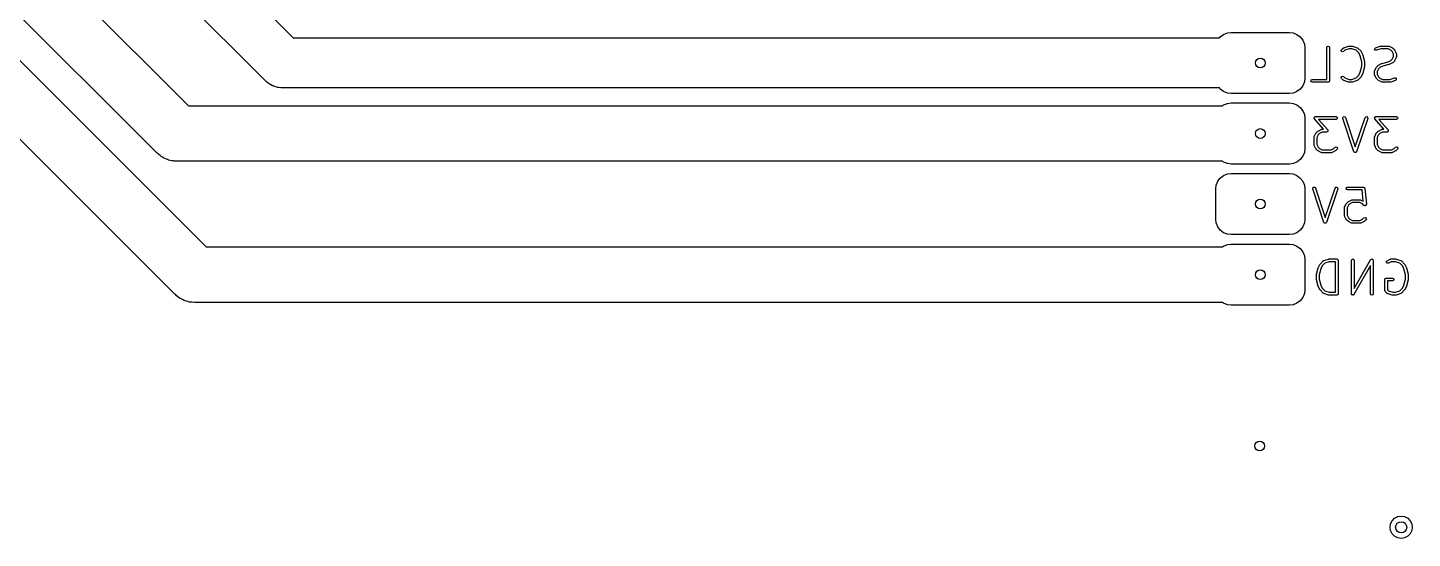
# Model space of a CAD drawing. Extents: x 3.77 to 7.14, y -5.39 to -1.99.
# Drawn here: x 5.181 to 7.141, y -5.391 to -4.667 of the extents above; entities that cross this region are included whole.
import ezdxf

# ---------------------------------------------------------------- set-up
doc = ezdxf.new("R2010")
doc.units = 0
doc.header["$MEASUREMENT"] = 0
doc.layers.add('BLACK', color=7, linetype='CONTINUOUS')

msp = doc.modelspace()

# ---------------------------------------------------------------- linework, layer by layer
at = {"layer": 'BLACK', "linetype": 'CONTINUOUS'}
for p, q in [((4.31437, -3.68369), (5.40843, -4.77776)), ((5.36429, -4.84496), (4.24716, -3.72784)), ((4.21437, -3.75869), (5.43343, -4.97776)), ((5.38929, -5.04496), (4.14716, -3.80284)), ((5.38543, -4.51032), (5.5568, -4.68169)), ((5.51707, -4.74218), (5.32495, -4.55005)), ((5.5568, -4.68169), (6.86778, -4.68169)), ((6.86778, -4.68169), (6.86894, -4.68016)), ((6.86894, -4.68016), (6.87364, -4.6766)), ((6.87364, -4.6766), (6.87913, -4.67443)), ((6.87913, -4.67443), (6.88425, -4.67382)), ((6.88425, -4.67382), (6.96693, -4.67382)), ((6.96693, -4.67382), (6.97206, -4.67443)), ((6.97206, -4.67443), (6.97754, -4.6766)), ((6.97754, -4.6766), (6.98224, -4.68016)), ((6.98224, -4.68016), (6.9858, -4.68486)), ((6.9858, -4.68486), (6.98797, -4.69035)), ((6.98797, -4.69035), (6.98858, -4.69547)), ((6.98858, -4.69547), (6.98858, -4.73878)), ((7.01979, -4.69511), (7.02036, -4.69372)), ((7.01979, -4.74039), (7.01979, -4.69511)), ((7.02036, -4.69372), (7.02175, -4.69314)), ((7.02175, -4.69314), (7.02315, -4.69372)), ((7.02315, -4.69372), (7.02372, -4.69511)), ((7.02372, -4.69511), (7.02372, -4.74236)), ((7.04003, -4.69961), (7.04061, -4.69822)), ((7.04061, -4.701), (7.04003, -4.69961)), ((7.04061, -4.69822), (7.04286, -4.69597)), ((7.042, -4.70158), (7.04061, -4.701)), ((7.04339, -4.701), (7.042, -4.70158)), ((7.04286, -4.69597), (7.04328, -4.69579)), ((7.04328, -4.69579), (7.04363, -4.69549)), ((7.04532, -4.69908), (7.04339, -4.701)), ((7.04363, -4.69549), (7.05038, -4.69325)), ((7.05132, -4.69708), (7.04532, -4.69908)), ((7.05038, -4.69325), (7.0507, -4.69327)), ((7.0507, -4.69327), (7.051, -4.69314)), ((7.051, -4.69314), (7.0555, -4.69314)), ((7.05518, -4.69708), (7.05132, -4.69708)), ((7.06119, -4.69908), (7.05518, -4.69708)), ((7.0555, -4.69314), (7.0558, -4.69327)), ((7.0558, -4.69327), (7.05612, -4.69325)), ((7.05612, -4.69325), (7.06287, -4.69549)), ((7.06513, -4.70303), (7.06119, -4.69908)), ((7.06287, -4.69549), (7.06322, -4.69579)), ((7.06322, -4.69579), (7.06364, -4.69597)), ((7.06364, -4.69597), (7.06814, -4.70047)), ((7.06714, -4.70705), (7.06513, -4.70303)), ((7.06814, -4.70047), (7.06827, -4.70077)), ((7.06827, -4.70077), (7.06851, -4.70098)), ((7.06851, -4.70098), (7.07076, -4.70548)), ((7.08738, -4.69798), (7.08749, -4.69648)), ((7.08837, -4.69912), (7.08738, -4.69798)), ((7.08749, -4.69648), (7.08862, -4.69549)), ((7.08987, -4.69923), (7.08837, -4.69912)), ((7.08862, -4.69549), (7.09537, -4.69325)), ((7.09631, -4.69708), (7.08987, -4.69923)), ((7.09537, -4.69325), (7.0957, -4.69327)), ((7.0957, -4.69327), (7.096, -4.69314)), ((7.096, -4.69314), (7.10724, -4.69314)), ((7.10678, -4.69708), (7.09631, -4.69708)), ((7.11058, -4.69898), (7.10678, -4.69708)), ((7.10724, -4.69314), (7.10767, -4.69332)), ((7.10767, -4.69332), (7.10812, -4.69335)), ((7.10812, -4.69335), (7.11262, -4.6956)), ((7.11238, -4.70078), (7.11058, -4.69898)), ((7.11427, -4.70458), (7.11238, -4.70078)), ((7.11262, -4.6956), (7.11284, -4.69585)), ((7.11284, -4.69585), (7.11314, -4.69597)), ((7.11314, -4.69597), (7.11539, -4.69822)), ((7.11539, -4.69822), (7.11551, -4.69852)), ((7.11551, -4.69852), (7.11575, -4.69873)), ((7.11575, -4.69873), (7.118, -4.70323)), ((7.118, -4.70323), (7.11804, -4.70369)), ((7.06928, -4.7156), (7.06714, -4.70705)), ((7.06714, -4.73042), (7.06928, -4.72187)), ((7.06928, -4.72187), (7.06928, -4.7156)), ((7.07076, -4.70548), (7.07078, -4.7057)), ((7.07078, -4.7057), (7.07091, -4.70588)), ((7.07091, -4.70588), (7.07316, -4.71488)), ((7.07316, -4.72259), (7.07091, -4.73159)), ((7.07316, -4.71488), (7.07312, -4.71513)), ((7.07312, -4.71513), (7.07322, -4.71536)), ((7.07322, -4.72211), (7.07312, -4.72234)), ((7.07312, -4.72234), (7.07316, -4.72259)), ((7.07322, -4.71536), (7.07322, -4.72211)), ((7.08998, -4.72327), (7.0901, -4.72297)), ((7.0901, -4.72297), (7.09235, -4.72072)), ((7.09235, -4.72072), (7.09265, -4.72059)), ((7.09265, -4.72059), (7.09287, -4.72035)), ((7.09287, -4.72035), (7.09736, -4.7181)), ((7.09893, -4.72172), (7.09491, -4.72373)), ((7.09736, -4.7181), (7.09759, -4.71808)), ((7.09759, -4.71808), (7.09777, -4.71795)), ((7.09777, -4.71795), (7.10656, -4.71575)), ((7.10772, -4.71952), (7.09893, -4.72172)), ((7.10656, -4.71575), (7.11058, -4.71374)), ((7.1079, -4.71939), (7.10772, -4.71952)), ((7.10812, -4.71937), (7.1079, -4.71939)), ((7.11262, -4.71712), (7.10812, -4.71937)), ((7.11058, -4.71374), (7.11238, -4.71194)), ((7.11238, -4.71194), (7.11427, -4.70815)), ((7.11284, -4.71688), (7.11262, -4.71712)), ((7.11314, -4.71675), (7.11284, -4.71688)), ((7.11539, -4.7145), (7.11314, -4.71675)), ((7.11427, -4.70815), (7.11427, -4.70458)), ((7.11551, -4.7142), (7.11539, -4.7145)), ((7.11575, -4.71399), (7.11551, -4.7142)), ((7.118, -4.70949), (7.11575, -4.71399)), ((7.11804, -4.70903), (7.118, -4.70949)), ((7.11804, -4.70369), (7.11821, -4.70411)), ((7.11821, -4.70861), (7.11804, -4.70903)), ((7.11821, -4.70411), (7.11821, -4.70861)), ((5.51923, -4.74393), (5.51707, -4.74218)), ((6.98858, -4.73878), (6.98797, -4.74391)), ((6.99729, -4.74236), (6.99787, -4.74096)), ((6.99787, -4.74375), (6.99729, -4.74236)), ((6.99787, -4.74096), (6.99926, -4.74039)), ((6.99926, -4.74039), (7.01979, -4.74039)), ((7.02372, -4.74236), (7.02315, -4.74375)), ((7.04003, -4.73786), (7.04061, -4.73647)), ((7.04061, -4.73925), (7.04003, -4.73786)), ((7.04061, -4.73647), (7.042, -4.73589)), ((7.04286, -4.7415), (7.04061, -4.73925)), ((7.042, -4.73589), (7.04339, -4.73647)), ((7.04328, -4.74167), (7.04286, -4.7415)), ((7.04363, -4.74197), (7.04328, -4.74167)), ((7.04339, -4.73647), (7.04532, -4.73839)), ((7.05038, -4.74422), (7.04363, -4.74197)), ((7.04532, -4.73839), (7.05132, -4.74039)), ((7.05132, -4.74039), (7.05518, -4.74039)), ((7.05518, -4.74039), (7.06119, -4.73839)), ((7.06287, -4.74197), (7.05612, -4.74422)), ((7.06119, -4.73839), (7.06513, -4.73444)), ((7.06322, -4.74167), (7.06287, -4.74197)), ((7.06364, -4.7415), (7.06322, -4.74167)), ((7.06814, -4.737), (7.06364, -4.7415)), ((7.06513, -4.73444), (7.06714, -4.73042)), ((7.06827, -4.7367), (7.06814, -4.737)), ((7.06851, -4.73649), (7.06827, -4.7367)), ((7.07076, -4.73199), (7.06851, -4.73649)), ((7.07078, -4.73177), (7.07076, -4.73199)), ((7.07091, -4.73159), (7.07078, -4.73177)), ((7.08728, -4.72886), (7.08745, -4.72843)), ((7.08728, -4.73336), (7.08728, -4.72886)), ((7.08745, -4.73378), (7.08728, -4.73336)), ((7.08745, -4.72843), (7.08749, -4.72798)), ((7.08749, -4.73424), (7.08745, -4.73378)), ((7.08749, -4.72798), (7.08974, -4.72348)), ((7.08974, -4.73874), (7.08749, -4.73424)), ((7.08974, -4.72348), (7.08998, -4.72327)), ((7.08998, -4.73895), (7.08974, -4.73874)), ((7.0901, -4.73925), (7.08998, -4.73895)), ((7.09235, -4.7415), (7.0901, -4.73925)), ((7.09311, -4.72552), (7.09121, -4.72932)), ((7.09121, -4.72932), (7.09121, -4.73289)), ((7.09121, -4.73289), (7.09311, -4.73669)), ((7.09265, -4.74162), (7.09235, -4.7415)), ((7.09287, -4.74187), (7.09265, -4.74162)), ((7.09736, -4.74412), (7.09287, -4.74187)), ((7.09491, -4.72373), (7.09311, -4.72552)), ((7.09311, -4.73669), (7.09491, -4.73849)), ((7.09491, -4.73849), (7.09871, -4.74039)), ((7.09871, -4.74039), (7.10917, -4.74039)), ((7.10917, -4.74039), (7.11562, -4.73824)), ((7.11687, -4.74197), (7.11012, -4.74422)), ((7.11562, -4.73824), (7.11712, -4.73835)), ((7.118, -4.74099), (7.11687, -4.74197)), ((7.11712, -4.73835), (7.11811, -4.73948)), ((7.11811, -4.73948), (7.118, -4.74099)), ((5.5213, -4.74579), (5.51923, -4.74393)), ((5.5221, -4.74626), (5.5213, -4.74579)), ((5.52283, -4.74684), (5.5221, -4.74626)), ((5.52531, -4.74811), (5.52283, -4.74684)), ((5.52771, -4.7495), (5.52531, -4.74811)), ((5.5286, -4.74978), (5.52771, -4.7495)), ((5.52943, -4.75021), (5.5286, -4.74978)), ((5.53211, -4.75093), (5.52943, -4.75021)), ((5.53476, -4.75178), (5.53211, -4.75093)), ((5.53568, -4.75188), (5.53476, -4.75178)), ((5.53658, -4.75212), (5.53568, -4.75188)), ((5.53936, -4.75227), (5.53658, -4.75212)), ((5.54213, -4.75256), (5.53936, -4.75227)), ((6.86778, -4.75256), (5.54213, -4.75256)), ((6.86894, -4.75409), (6.86778, -4.75256)), ((6.87364, -4.75765), (6.86894, -4.75409)), ((6.87913, -4.75982), (6.87364, -4.75765)), ((6.88425, -4.76043), (6.87913, -4.75982)), ((6.96693, -4.76043), (6.88425, -4.76043)), ((6.97206, -4.75982), (6.96693, -4.76043)), ((6.97754, -4.75765), (6.97206, -4.75982)), ((6.98224, -4.75409), (6.97754, -4.75765)), ((6.9858, -4.74939), (6.98224, -4.75409)), ((6.98797, -4.74391), (6.9858, -4.74939)), ((6.99926, -4.74433), (6.99787, -4.74375)), ((7.02175, -4.74433), (6.99926, -4.74433)), ((7.02315, -4.74375), (7.02175, -4.74433)), ((7.0507, -4.7442), (7.05038, -4.74422)), ((7.051, -4.74433), (7.0507, -4.7442)), ((7.0555, -4.74433), (7.051, -4.74433)), ((7.0558, -4.7442), (7.0555, -4.74433)), ((7.05612, -4.74422), (7.0558, -4.7442)), ((7.09782, -4.74415), (7.09736, -4.74412)), ((7.09825, -4.74433), (7.09782, -4.74415)), ((7.10949, -4.74433), (7.09825, -4.74433)), ((7.10979, -4.7442), (7.10949, -4.74433)), ((7.11012, -4.74422), (7.10979, -4.7442)), ((5.40843, -4.77776), (6.87211, -4.77776)), ((6.87211, -4.77776), (6.87364, -4.7766)), ((6.87364, -4.7766), (6.87913, -4.77443)), ((6.87913, -4.77443), (6.88425, -4.77382)), ((6.88425, -4.77382), (6.96693, -4.77382)), ((6.96693, -4.77382), (6.97206, -4.77443)), ((6.97206, -4.77443), (6.97754, -4.7766)), ((6.97754, -4.7766), (6.98224, -4.78016)), ((6.98224, -4.78016), (6.9858, -4.78486)), ((6.9858, -4.78486), (6.98797, -4.79035)), ((6.98797, -4.79035), (6.98858, -4.79547)), ((6.98858, -4.79547), (6.98858, -4.83878)), ((7.00179, -4.79498), (7.0021, -4.79436)), ((7.00182, -4.79505), (7.00179, -4.79498)), ((7.00179, -4.79511), (7.00182, -4.79505)), ((7.00205, -4.79575), (7.00179, -4.79511)), ((7.00228, -4.79641), (7.00205, -4.79575)), ((7.0021, -4.79436), (7.00237, -4.79372)), ((7.01517, -4.81114), (7.00228, -4.79641)), ((7.00237, -4.79372), (7.00243, -4.79369)), ((7.00243, -4.79369), (7.00246, -4.79363)), ((7.00246, -4.79363), (7.00312, -4.79341)), ((7.00312, -4.79341), (7.00376, -4.79314)), ((7.00376, -4.79314), (7.033, -4.79314)), ((7.033, -4.79708), (7.0081, -4.79708)), ((7.0081, -4.79708), (7.02099, -4.81181)), ((7.033, -4.79314), (7.0344, -4.79372)), ((7.0344, -4.7965), (7.033, -4.79708)), ((7.0344, -4.79372), (7.03497, -4.79511)), ((7.03497, -4.79511), (7.0344, -4.7965)), ((7.04238, -4.79573), (7.04249, -4.79423)), ((7.05813, -4.84298), (7.04238, -4.79573)), ((7.04249, -4.79423), (7.04363, -4.79324)), ((7.04363, -4.79324), (7.04513, -4.79335)), ((7.04513, -4.79335), (7.04612, -4.79449)), ((7.04612, -4.79449), (7.06, -4.83613)), ((7.06, -4.83613), (7.07388, -4.79449)), ((7.07762, -4.79573), (7.06187, -4.84298)), ((7.07388, -4.79449), (7.07487, -4.79335)), ((7.07487, -4.79335), (7.07637, -4.79324)), ((7.07637, -4.79324), (7.07751, -4.79423)), ((7.07751, -4.79423), (7.07762, -4.79573)), ((7.08728, -4.79498), (7.08759, -4.79436)), ((7.0873, -4.79505), (7.08728, -4.79498)), ((7.08728, -4.79511), (7.0873, -4.79505)), ((7.08754, -4.79575), (7.08728, -4.79511)), ((7.08776, -4.79641), (7.08754, -4.79575)), ((7.08759, -4.79436), (7.08785, -4.79372)), ((7.10066, -4.81114), (7.08776, -4.79641)), ((7.08785, -4.79372), (7.08792, -4.79369)), ((7.08792, -4.79369), (7.08795, -4.79363)), ((7.08795, -4.79363), (7.08861, -4.79341)), ((7.08861, -4.79341), (7.08925, -4.79314)), ((7.08925, -4.79314), (7.11849, -4.79314)), ((7.11849, -4.79708), (7.09358, -4.79708)), ((7.09358, -4.79708), (7.10648, -4.81181)), ((7.11849, -4.79314), (7.11988, -4.79372)), ((7.11988, -4.7965), (7.11849, -4.79708)), ((7.11988, -4.79372), (7.12046, -4.79511)), ((7.12046, -4.79511), (7.11988, -4.7965)), ((7.002, -4.82123), (7.00425, -4.81673)), ((7.00425, -4.81673), (7.00449, -4.81652)), ((7.00449, -4.81652), (7.00461, -4.81622)), ((7.00461, -4.81622), (7.00686, -4.81397)), ((7.00762, -4.81878), (7.00573, -4.82257)), ((7.00686, -4.81397), (7.00716, -4.81384)), ((7.00716, -4.81384), (7.00738, -4.8136)), ((7.00738, -4.8136), (7.01188, -4.81135)), ((7.00942, -4.81698), (7.00762, -4.81878)), ((7.01322, -4.81508), (7.00942, -4.81698)), ((7.01188, -4.81135), (7.01233, -4.81132)), ((7.01233, -4.81132), (7.01276, -4.81114)), ((7.01276, -4.81114), (7.01517, -4.81114)), ((7.01951, -4.81508), (7.01322, -4.81508)), ((7.02014, -4.81481), (7.01951, -4.81508)), ((7.0208, -4.81459), (7.02014, -4.81481)), ((7.02083, -4.81453), (7.0208, -4.81459)), ((7.0209, -4.8145), (7.02083, -4.81453)), ((7.02116, -4.81386), (7.0209, -4.8145)), ((7.02099, -4.81181), (7.02121, -4.81247)), ((7.02147, -4.81324), (7.02116, -4.81386)), ((7.02121, -4.81247), (7.02147, -4.81311)), ((7.02147, -4.81311), (7.02145, -4.81317)), ((7.02145, -4.81317), (7.02147, -4.81324)), ((7.08749, -4.82123), (7.08974, -4.81673)), ((7.08974, -4.81673), (7.08998, -4.81652)), ((7.08998, -4.81652), (7.0901, -4.81622)), ((7.0901, -4.81622), (7.09235, -4.81397)), ((7.09311, -4.81878), (7.09121, -4.82257)), ((7.09235, -4.81397), (7.09265, -4.81384)), ((7.09265, -4.81384), (7.09287, -4.8136)), ((7.09287, -4.8136), (7.09736, -4.81135)), ((7.09491, -4.81698), (7.09311, -4.81878)), ((7.09871, -4.81508), (7.09491, -4.81698)), ((7.09736, -4.81135), (7.09782, -4.81132)), ((7.09782, -4.81132), (7.09825, -4.81114)), ((7.09825, -4.81114), (7.10066, -4.81114)), ((7.10499, -4.81508), (7.09871, -4.81508)), ((7.10563, -4.81481), (7.10499, -4.81508)), ((7.10629, -4.81459), (7.10563, -4.81481)), ((7.10632, -4.81453), (7.10629, -4.81459)), ((7.10639, -4.8145), (7.10632, -4.81453)), ((7.10665, -4.81386), (7.10639, -4.8145)), ((7.10648, -4.81181), (7.1067, -4.81247)), ((7.10696, -4.81324), (7.10665, -4.81386)), ((7.1067, -4.81247), (7.10696, -4.81311)), ((7.10696, -4.81311), (7.10694, -4.81317)), ((7.10694, -4.81317), (7.10696, -4.81324)), ((6.98858, -4.83878), (6.98797, -4.84391)), ((7.00179, -4.82211), (7.00196, -4.82169)), ((7.00179, -4.83336), (7.00179, -4.82211)), ((7.00196, -4.83378), (7.00179, -4.83336)), ((7.00196, -4.82169), (7.002, -4.82123)), ((7.002, -4.83424), (7.00196, -4.83378)), ((7.00425, -4.83874), (7.002, -4.83424)), ((7.00449, -4.83895), (7.00425, -4.83874)), ((7.00461, -4.83925), (7.00449, -4.83895)), ((7.00686, -4.8415), (7.00461, -4.83925)), ((7.00573, -4.82257), (7.00573, -4.83289)), ((7.00573, -4.83289), (7.00762, -4.83669)), ((7.00762, -4.83669), (7.00942, -4.83849)), ((7.00942, -4.83849), (7.01322, -4.84039)), ((7.01322, -4.84039), (7.02579, -4.84039)), ((7.02579, -4.84039), (7.02959, -4.83849)), ((7.02959, -4.83849), (7.03161, -4.83647)), ((7.03161, -4.83647), (7.033, -4.83589)), ((7.0344, -4.83925), (7.03215, -4.8415)), ((7.033, -4.83589), (7.0344, -4.83647)), ((7.0344, -4.83647), (7.03497, -4.83786)), ((7.03497, -4.83786), (7.0344, -4.83925)), ((7.08728, -4.82211), (7.08745, -4.82169)), ((7.08728, -4.83336), (7.08728, -4.82211)), ((7.08745, -4.83378), (7.08728, -4.83336)), ((7.08745, -4.82169), (7.08749, -4.82123)), ((7.08749, -4.83424), (7.08745, -4.83378)), ((7.08974, -4.83874), (7.08749, -4.83424)), ((7.08998, -4.83895), (7.08974, -4.83874)), ((7.0901, -4.83925), (7.08998, -4.83895)), ((7.09235, -4.8415), (7.0901, -4.83925)), ((7.09121, -4.82257), (7.09121, -4.83289)), ((7.09121, -4.83289), (7.09311, -4.83669)), ((7.09311, -4.83669), (7.09491, -4.83849)), ((7.09491, -4.83849), (7.09871, -4.84039)), ((7.09871, -4.84039), (7.11128, -4.84039)), ((7.11128, -4.84039), (7.11508, -4.83849)), ((7.11508, -4.83849), (7.1171, -4.83647)), ((7.1171, -4.83647), (7.11849, -4.83589)), ((7.11988, -4.83925), (7.11763, -4.8415)), ((7.11849, -4.83589), (7.11988, -4.83647)), ((7.11988, -4.83647), (7.12046, -4.83786)), ((7.12046, -4.83786), (7.11988, -4.83925)), ((5.36545, -4.84591), (5.36429, -4.84496)), ((5.36648, -4.847), (5.36545, -4.84591)), ((5.36853, -4.84842), (5.36648, -4.847)), ((5.37046, -4.85), (5.36853, -4.84842)), ((5.37179, -4.85069), (5.37046, -4.85)), ((5.37302, -4.85155), (5.37179, -4.85069)), ((5.37531, -4.85253), (5.37302, -4.85155)), ((5.37752, -4.85369), (5.37531, -4.85253)), ((5.37896, -4.8541), (5.37752, -4.85369)), ((5.38034, -4.85469), (5.37896, -4.8541)), ((5.38278, -4.85519), (5.38034, -4.85469)), ((5.38518, -4.85588), (5.38278, -4.85519)), ((5.38667, -4.85599), (5.38518, -4.85588)), ((5.38814, -4.85629), (5.38667, -4.85599)), ((5.39213, -4.8565), (5.38814, -4.85629)), ((6.87211, -4.8565), (5.39213, -4.8565)), ((6.87364, -4.85765), (6.87211, -4.8565)), ((6.87913, -4.85982), (6.87364, -4.85765)), ((6.88425, -4.86043), (6.87913, -4.85982)), ((6.97206, -4.85982), (6.96693, -4.86043)), ((6.97754, -4.85765), (6.97206, -4.85982)), ((6.98224, -4.85409), (6.97754, -4.85765)), ((6.9858, -4.84939), (6.98224, -4.85409)), ((6.98797, -4.84391), (6.9858, -4.84939)), ((7.00716, -4.84162), (7.00686, -4.8415)), ((7.00738, -4.84187), (7.00716, -4.84162)), ((7.01188, -4.84412), (7.00738, -4.84187)), ((7.01233, -4.84415), (7.01188, -4.84412)), ((7.01276, -4.84433), (7.01233, -4.84415)), ((7.02625, -4.84433), (7.01276, -4.84433)), ((7.02668, -4.84415), (7.02625, -4.84433)), ((7.02713, -4.84412), (7.02668, -4.84415)), ((7.03163, -4.84187), (7.02713, -4.84412)), ((7.03185, -4.84162), (7.03163, -4.84187)), ((7.03215, -4.8415), (7.03185, -4.84162)), ((7.05823, -4.84309), (7.05813, -4.84298)), ((7.05824, -4.84324), (7.05823, -4.84309)), ((7.05871, -4.84365), (7.05824, -4.84324)), ((7.05912, -4.84412), (7.05871, -4.84365)), ((7.05927, -4.84413), (7.05912, -4.84412)), ((7.05938, -4.84422), (7.05927, -4.84413)), ((7.06, -4.84418), (7.05938, -4.84422)), ((7.06062, -4.84422), (7.06, -4.84418)), ((7.06073, -4.84413), (7.06062, -4.84422)), ((7.06088, -4.84412), (7.06073, -4.84413)), ((7.06129, -4.84365), (7.06088, -4.84412)), ((7.06176, -4.84324), (7.06129, -4.84365)), ((7.06177, -4.84309), (7.06176, -4.84324)), ((7.06187, -4.84298), (7.06177, -4.84309)), ((7.09265, -4.84162), (7.09235, -4.8415)), ((7.09287, -4.84187), (7.09265, -4.84162)), ((7.09736, -4.84412), (7.09287, -4.84187)), ((7.09782, -4.84415), (7.09736, -4.84412)), ((7.09825, -4.84433), (7.09782, -4.84415)), ((7.11174, -4.84433), (7.09825, -4.84433)), ((7.11217, -4.84415), (7.11174, -4.84433)), ((7.11262, -4.84412), (7.11217, -4.84415)), ((7.11712, -4.84187), (7.11262, -4.84412)), ((7.11734, -4.84162), (7.11712, -4.84187)), ((7.11763, -4.8415), (7.11734, -4.84162)), ((6.86894, -4.88016), (6.87364, -4.8766)), ((6.87364, -4.8766), (6.87913, -4.87443)), ((6.87913, -4.87443), (6.88425, -4.87382)), ((6.96693, -4.86043), (6.88425, -4.86043)), ((6.88425, -4.87382), (6.96693, -4.87382)), ((6.96693, -4.87382), (6.97206, -4.87443)), ((6.97206, -4.87443), (6.97754, -4.8766)), ((6.97754, -4.8766), (6.98224, -4.88016)), ((6.8626, -4.89547), (6.86321, -4.89035)), ((6.8626, -4.93878), (6.8626, -4.89547)), ((6.86321, -4.89035), (6.86538, -4.88486)), ((6.86538, -4.88486), (6.86894, -4.88016)), ((6.98224, -4.88016), (6.9858, -4.88486)), ((6.9858, -4.88486), (6.98797, -4.89035)), ((6.98797, -4.89035), (6.98858, -4.89547)), ((6.98858, -4.89547), (6.98858, -4.93878)), ((6.99989, -4.89573), (6.99999, -4.89423)), ((7.01564, -4.94298), (6.99989, -4.89573)), ((6.99999, -4.89423), (7.00113, -4.89325)), ((7.00113, -4.89325), (7.00264, -4.89335)), ((7.00264, -4.89335), (7.00362, -4.89449)), ((7.00362, -4.89449), (7.0175, -4.93613)), ((7.0175, -4.93613), (7.03138, -4.89449)), ((7.03512, -4.89573), (7.01937, -4.94298)), ((7.03138, -4.89449), (7.03237, -4.89335)), ((7.03237, -4.89335), (7.03387, -4.89325)), ((7.03387, -4.89325), (7.03501, -4.89423)), ((7.03501, -4.89423), (7.03512, -4.89573)), ((7.04703, -4.89511), (7.04761, -4.89372)), ((7.04761, -4.8965), (7.04703, -4.89511)), ((7.04761, -4.89372), (7.049, -4.89314)), ((7.049, -4.89708), (7.04761, -4.8965)), ((7.049, -4.89314), (7.0715, -4.89314)), ((7.06971, -4.89708), (7.049, -4.89708)), ((7.07131, -4.91307), (7.06971, -4.89708)), ((7.0715, -4.89314), (7.07211, -4.8934)), ((7.07211, -4.8934), (7.07274, -4.89359)), ((7.07274, -4.89359), (7.07279, -4.89368)), ((7.07279, -4.89368), (7.07289, -4.89372)), ((7.07289, -4.89372), (7.07314, -4.89433)), ((7.07314, -4.89433), (7.07345, -4.89492)), ((7.07345, -4.89492), (7.0757, -4.91741)), ((7.04499, -4.92123), (7.04724, -4.91673)), ((7.04724, -4.91673), (7.04748, -4.91652)), ((7.04748, -4.91652), (7.04761, -4.91622)), ((7.04761, -4.91622), (7.04986, -4.91397)), ((7.05062, -4.91878), (7.04872, -4.92257)), ((7.04986, -4.91397), (7.05016, -4.91384)), ((7.05016, -4.91384), (7.05037, -4.9136)), ((7.05037, -4.9136), (7.05487, -4.91135)), ((7.05241, -4.91698), (7.05062, -4.91878)), ((7.05621, -4.91508), (7.05241, -4.91698)), ((7.05487, -4.91135), (7.05532, -4.91132)), ((7.05532, -4.91132), (7.05575, -4.91114)), ((7.05575, -4.91114), (7.067, -4.91114)), ((7.06653, -4.91508), (7.05621, -4.91508)), ((7.07033, -4.91698), (7.06653, -4.91508)), ((7.067, -4.91114), (7.06742, -4.91132)), ((7.06742, -4.91132), (7.06788, -4.91135)), ((7.06788, -4.91135), (7.07131, -4.91307)), ((7.07235, -4.919), (7.07033, -4.91698)), ((7.07518, -4.91891), (7.07514, -4.919)), ((7.07527, -4.91886), (7.07518, -4.91891)), ((7.07546, -4.91822), (7.07527, -4.91886)), ((7.07571, -4.91761), (7.07546, -4.91822)), ((7.0757, -4.91741), (7.07567, -4.91751)), ((7.07567, -4.91751), (7.07571, -4.91761)), ((7.04478, -4.92211), (7.04496, -4.92169)), ((7.04478, -4.93336), (7.04478, -4.92211)), ((7.04496, -4.93378), (7.04478, -4.93336)), ((7.04496, -4.92169), (7.04499, -4.92123)), ((7.04499, -4.93424), (7.04496, -4.93378)), ((7.04724, -4.93874), (7.04499, -4.93424)), ((7.04872, -4.92257), (7.04872, -4.93289)), ((7.04872, -4.93289), (7.05062, -4.93669)), ((7.05062, -4.93669), (7.05241, -4.93849)), ((7.05241, -4.93849), (7.05621, -4.94039)), ((7.06653, -4.94039), (7.07033, -4.93849)), ((7.07033, -4.93849), (7.07235, -4.93647)), ((7.07245, -4.91904), (7.07235, -4.919)), ((7.07235, -4.93647), (7.07375, -4.93589)), ((7.0725, -4.91913), (7.07245, -4.91904)), ((7.07313, -4.91932), (7.0725, -4.91913)), ((7.07375, -4.91958), (7.07313, -4.91932)), ((7.07384, -4.91954), (7.07375, -4.91958)), ((7.07375, -4.93589), (7.07514, -4.93647)), ((7.07394, -4.91957), (7.07384, -4.91954)), ((7.07453, -4.91926), (7.07394, -4.91957)), ((7.07514, -4.919), (7.07453, -4.91926)), ((7.07514, -4.93647), (7.07571, -4.93786)), ((7.07571, -4.93786), (7.07514, -4.93925)), ((6.86321, -4.94391), (6.8626, -4.93878)), ((6.86538, -4.94939), (6.86321, -4.94391)), ((6.86894, -4.95409), (6.86538, -4.94939)), ((6.87364, -4.95765), (6.86894, -4.95409)), ((6.87913, -4.95982), (6.87364, -4.95765)), ((6.97754, -4.95765), (6.97206, -4.95982)), ((6.98224, -4.95409), (6.97754, -4.95765)), ((6.9858, -4.94939), (6.98224, -4.95409)), ((6.98797, -4.94391), (6.9858, -4.94939)), ((6.98858, -4.93878), (6.98797, -4.94391)), ((7.01573, -4.94309), (7.01564, -4.94298)), ((7.01574, -4.94324), (7.01573, -4.94309)), ((7.01621, -4.94365), (7.01574, -4.94324)), ((7.01662, -4.94412), (7.01621, -4.94365)), ((7.01677, -4.94413), (7.01662, -4.94412)), ((7.01688, -4.94422), (7.01677, -4.94413)), ((7.0175, -4.94418), (7.01688, -4.94422)), ((7.01813, -4.94422), (7.0175, -4.94418)), ((7.01824, -4.94413), (7.01813, -4.94422)), ((7.01838, -4.94412), (7.01824, -4.94413)), ((7.01879, -4.94365), (7.01838, -4.94412)), ((7.01926, -4.94324), (7.01879, -4.94365)), ((7.01927, -4.94309), (7.01926, -4.94324)), ((7.01937, -4.94298), (7.01927, -4.94309)), ((7.04748, -4.93895), (7.04724, -4.93874)), ((7.04761, -4.93925), (7.04748, -4.93895)), ((7.04986, -4.9415), (7.04761, -4.93925)), ((7.05016, -4.94162), (7.04986, -4.9415)), ((7.05037, -4.94187), (7.05016, -4.94162)), ((7.05487, -4.94412), (7.05037, -4.94187)), ((7.05532, -4.94415), (7.05487, -4.94412)), ((7.05575, -4.94433), (7.05532, -4.94415)), ((7.067, -4.94433), (7.05575, -4.94433)), ((7.05621, -4.94039), (7.06653, -4.94039)), ((7.06742, -4.94415), (7.067, -4.94433)), ((7.06788, -4.94412), (7.06742, -4.94415)), ((7.07238, -4.94187), (7.06788, -4.94412)), ((7.07259, -4.94162), (7.07238, -4.94187)), ((7.07289, -4.9415), (7.07259, -4.94162)), ((7.07514, -4.93925), (7.07289, -4.9415)), ((6.87211, -4.97776), (6.87364, -4.9766)), ((6.87364, -4.9766), (6.87913, -4.97443)), ((6.88425, -4.96043), (6.87913, -4.95982)), ((6.87913, -4.97443), (6.88425, -4.97382)), ((6.96693, -4.96043), (6.88425, -4.96043)), ((6.88425, -4.97382), (6.96693, -4.97382)), ((6.97206, -4.95982), (6.96693, -4.96043)), ((6.96693, -4.97382), (6.97206, -4.97443)), ((6.97206, -4.97443), (6.97754, -4.9766)), ((6.97754, -4.9766), (6.98224, -4.98016)), ((5.43343, -4.97776), (6.87211, -4.97776)), ((6.98224, -4.98016), (6.9858, -4.98486)), ((6.9858, -4.98486), (6.98797, -4.99035)), ((6.98797, -4.99035), (6.98858, -4.99547)), ((6.98858, -4.99547), (6.98858, -5.03878)), ((7.01504, -4.99757), (7.01538, -4.99727)), ((7.01538, -4.99727), (7.02213, -4.99502)), ((7.02213, -4.99502), (7.02246, -4.99504)), ((7.02246, -4.99504), (7.02276, -4.99492)), ((7.02276, -4.99492), (7.034, -4.99492)), ((7.034, -4.99492), (7.0354, -4.99549)), ((7.0354, -4.99549), (7.03597, -4.99688)), ((7.03597, -4.99688), (7.03597, -5.04413)), ((7.05453, -4.99688), (7.05511, -4.99549)), ((7.05453, -5.04413), (7.05453, -4.99688)), ((7.05511, -4.99549), (7.0565, -4.99492)), ((7.0565, -4.99492), (7.05789, -4.99549)), ((7.05789, -4.99549), (7.05847, -4.99688)), ((7.05847, -5.03672), (7.08179, -4.99591)), ((7.05847, -4.99688), (7.05847, -5.03672)), ((7.08179, -4.99591), (7.082, -4.99574)), ((7.082, -4.99574), (7.08211, -4.99549)), ((7.08211, -4.99549), (7.08258, -4.9953)), ((7.08258, -4.9953), (7.08298, -4.99498)), ((7.08298, -4.99498), (7.08325, -4.99502)), ((7.08325, -4.99502), (7.0835, -4.99492)), ((7.0835, -4.99492), (7.08397, -4.99511)), ((7.08397, -4.99511), (7.08447, -4.99517)), ((7.08447, -4.99517), (7.08464, -4.99539)), ((7.08464, -4.99539), (7.08489, -4.99549)), ((7.08489, -4.99549), (7.08509, -4.99596)), ((7.08509, -4.99596), (7.0854, -4.99637)), ((7.0854, -4.99637), (7.08536, -4.99663)), ((7.08536, -4.99663), (7.08547, -4.99688)), ((7.08547, -4.99688), (7.08547, -5.04413)), ((7.10512, -4.99737), (7.10961, -4.99512)), ((7.10961, -4.99512), (7.11007, -4.99509)), ((7.11007, -4.99509), (7.11049, -4.99492)), ((7.11049, -4.99492), (7.11724, -4.99492)), ((7.11724, -4.99492), (7.11754, -4.99504)), ((7.11754, -4.99504), (7.11787, -4.99502)), ((7.11787, -4.99502), (7.12462, -4.99727)), ((7.12462, -4.99727), (7.12496, -4.99757)), ((7.00504, -5.01713), (7.00513, -5.0169)), ((7.0051, -5.01665), (7.00735, -5.00766)), ((7.00513, -5.0169), (7.0051, -5.01665)), ((7.00735, -5.00766), (7.00748, -5.00748)), ((7.00748, -5.00748), (7.0075, -5.00725)), ((7.0075, -5.00725), (7.00975, -5.00275)), ((7.01111, -5.00882), (7.00898, -5.01737)), ((7.00975, -5.00275), (7.00999, -5.00254)), ((7.00999, -5.00254), (7.01012, -5.00224)), ((7.01012, -5.00224), (7.01461, -4.99774)), ((7.01313, -5.0048), (7.01111, -5.00882)), ((7.01707, -5.00085), (7.01313, -5.0048)), ((7.01461, -4.99774), (7.01504, -4.99757)), ((7.02308, -4.99885), (7.01707, -5.00085)), ((7.03204, -4.99885), (7.02308, -4.99885)), ((7.03204, -5.04216), (7.03204, -4.99885)), ((7.08153, -5.0043), (7.05821, -5.0451)), ((7.08153, -5.04413), (7.08153, -5.0043)), ((7.10413, -4.99851), (7.10512, -4.99737)), ((7.10423, -5.00001), (7.10413, -4.99851)), ((7.10537, -5.001), (7.10423, -5.00001)), ((7.10688, -5.00089), (7.10537, -5.001)), ((7.11096, -4.99885), (7.10688, -5.00089)), ((7.11692, -4.99885), (7.11096, -4.99885)), ((7.12293, -5.00085), (7.11692, -4.99885)), ((7.12687, -5.0048), (7.12293, -5.00085)), ((7.12496, -4.99757), (7.12539, -4.99774)), ((7.12539, -4.99774), (7.12988, -5.00224)), ((7.12889, -5.00882), (7.12687, -5.0048)), ((7.13102, -5.01737), (7.12889, -5.00882)), ((7.12988, -5.00224), (7.13001, -5.00254)), ((7.13001, -5.00254), (7.13025, -5.00275)), ((7.13025, -5.00275), (7.1325, -5.00725)), ((7.1325, -5.00725), (7.13252, -5.00748)), ((7.13252, -5.00748), (7.13265, -5.00766)), ((7.13265, -5.00766), (7.1349, -5.01665)), ((7.1349, -5.01665), (7.13487, -5.0169)), ((7.13487, -5.0169), (7.13496, -5.01713)), ((7.00504, -5.02388), (7.00504, -5.01713)), ((7.00513, -5.02411), (7.00504, -5.02388)), ((7.0051, -5.02436), (7.00513, -5.02411)), ((7.00735, -5.03336), (7.0051, -5.02436)), ((7.00748, -5.03354), (7.00735, -5.03336)), ((7.0075, -5.03376), (7.00748, -5.03354)), ((7.00975, -5.03826), (7.0075, -5.03376)), ((7.00898, -5.01737), (7.00898, -5.02364)), ((7.00898, -5.02364), (7.01111, -5.03219)), ((7.01111, -5.03219), (7.01313, -5.03621)), ((7.01313, -5.03621), (7.01707, -5.04016)), ((7.10178, -5.02388), (7.10235, -5.02249)), ((7.10178, -5.03963), (7.10178, -5.02388)), ((7.10235, -5.02249), (7.10375, -5.02191)), ((7.10375, -5.02191), (7.11274, -5.02191)), ((7.11274, -5.02585), (7.10571, -5.02585)), ((7.10571, -5.02585), (7.10571, -5.03881)), ((7.11274, -5.02191), (7.11414, -5.02249)), ((7.11414, -5.02527), (7.11274, -5.02585)), ((7.11414, -5.02249), (7.11471, -5.02388)), ((7.11471, -5.02388), (7.11414, -5.02527)), ((7.12293, -5.04016), (7.12687, -5.03621)), ((7.12687, -5.03621), (7.12889, -5.03219)), ((7.12889, -5.03219), (7.13102, -5.02364)), ((7.1325, -5.03376), (7.13025, -5.03826)), ((7.13102, -5.02364), (7.13102, -5.01737)), ((7.13252, -5.03354), (7.1325, -5.03376)), ((7.13265, -5.03336), (7.13252, -5.03354)), ((7.1349, -5.02436), (7.13265, -5.03336)), ((7.13496, -5.02388), (7.13487, -5.02411)), ((7.13487, -5.02411), (7.1349, -5.02436)), ((7.13496, -5.01713), (7.13496, -5.02388)), ((5.39045, -5.04591), (5.38929, -5.04496)), ((5.39148, -5.047), (5.39045, -5.04591)), ((5.39353, -5.04842), (5.39148, -5.047)), ((5.39546, -5.05), (5.39353, -5.04842)), ((5.39679, -5.05069), (5.39546, -5.05)), ((5.39802, -5.05155), (5.39679, -5.05069)), ((5.40031, -5.05253), (5.39802, -5.05155)), ((5.40252, -5.05369), (5.40031, -5.05253)), ((5.40396, -5.0541), (5.40252, -5.05369)), ((5.40534, -5.05469), (5.40396, -5.0541)), ((5.40778, -5.05519), (5.40534, -5.05469)), ((5.41018, -5.05588), (5.40778, -5.05519)), ((5.41167, -5.05599), (5.41018, -5.05588)), ((5.41314, -5.05629), (5.41167, -5.05599)), ((6.98224, -5.05409), (6.97754, -5.05765)), ((6.9858, -5.04939), (6.98224, -5.05409)), ((6.98797, -5.04391), (6.9858, -5.04939)), ((6.98858, -5.03878), (6.98797, -5.04391)), ((7.00999, -5.03847), (7.00975, -5.03826)), ((7.01012, -5.03877), (7.00999, -5.03847)), ((7.01461, -5.04327), (7.01012, -5.03877)), ((7.01504, -5.04345), (7.01461, -5.04327)), ((7.01538, -5.04375), (7.01504, -5.04345)), ((7.02213, -5.046), (7.01538, -5.04375)), ((7.01707, -5.04016), (7.02308, -5.04216)), ((7.02246, -5.04597), (7.02213, -5.046)), ((7.02276, -5.0461), (7.02246, -5.04597)), ((7.034, -5.0461), (7.02276, -5.0461)), ((7.02308, -5.04216), (7.03204, -5.04216)), ((7.0354, -5.04552), (7.034, -5.0461)), ((7.03597, -5.04413), (7.0354, -5.04552)), ((7.05464, -5.04438), (7.05453, -5.04413)), ((7.0546, -5.04465), (7.05464, -5.04438)), ((7.05491, -5.04505), (7.0546, -5.04465)), ((7.05511, -5.04552), (7.05491, -5.04505)), ((7.05536, -5.04562), (7.05511, -5.04552)), ((7.05553, -5.04584), (7.05536, -5.04562)), ((7.05603, -5.0459), (7.05553, -5.04584)), ((7.0565, -5.0461), (7.05603, -5.0459)), ((7.05675, -5.04599), (7.0565, -5.0461)), ((7.05702, -5.04603), (7.05675, -5.04599)), ((7.05742, -5.04572), (7.05702, -5.04603)), ((7.05789, -5.04552), (7.05742, -5.04572)), ((7.058, -5.04527), (7.05789, -5.04552)), ((7.05821, -5.0451), (7.058, -5.04527)), ((7.08211, -5.04552), (7.08153, -5.04413)), ((7.0835, -5.0461), (7.08211, -5.04552)), ((7.08489, -5.04552), (7.0835, -5.0461)), ((7.08547, -5.04413), (7.08489, -5.04552)), ((7.10235, -5.04102), (7.10178, -5.03963)), ((7.1046, -5.04327), (7.10235, -5.04102)), ((7.10503, -5.04345), (7.1046, -5.04327)), ((7.10537, -5.04375), (7.10503, -5.04345)), ((7.11212, -5.046), (7.10537, -5.04375)), ((7.10571, -5.03881), (7.10706, -5.04016)), ((7.10706, -5.04016), (7.11306, -5.04216)), ((7.11245, -5.04597), (7.11212, -5.046)), ((7.11274, -5.0461), (7.11245, -5.04597)), ((7.11724, -5.0461), (7.11274, -5.0461)), ((7.11306, -5.04216), (7.11692, -5.04216)), ((7.11692, -5.04216), (7.12293, -5.04016)), ((7.11754, -5.04597), (7.11724, -5.0461)), ((7.11787, -5.046), (7.11754, -5.04597)), ((7.12462, -5.04375), (7.11787, -5.046)), ((7.12496, -5.04345), (7.12462, -5.04375)), ((7.12539, -5.04327), (7.12496, -5.04345)), ((7.12988, -5.03877), (7.12539, -5.04327)), ((7.13001, -5.03847), (7.12988, -5.03877)), ((7.13025, -5.03826), (7.13001, -5.03847)), ((5.41713, -5.0565), (5.41314, -5.05629)), ((6.87211, -5.0565), (5.41713, -5.0565)), ((6.87364, -5.05765), (6.87211, -5.0565)), ((6.87913, -5.05982), (6.87364, -5.05765)), ((6.88425, -5.06043), (6.87913, -5.05982)), ((6.96693, -5.06043), (6.88425, -5.06043)), ((6.97206, -5.05982), (6.96693, -5.06043)), ((6.97754, -5.05765), (6.97206, -5.05982)), ((7.11002, -5.37013), (7.11226, -5.36574)), ((7.11226, -5.36574), (7.11574, -5.36226)), ((7.11574, -5.36226), (7.12013, -5.36002)), ((7.12013, -5.36002), (7.125, -5.35925)), ((7.125, -5.35925), (7.12987, -5.36002)), ((7.12987, -5.36002), (7.13426, -5.36226)), ((7.13426, -5.36226), (7.13774, -5.36574)), ((7.13774, -5.36574), (7.13998, -5.37013)), ((7.10925, -5.375), (7.11002, -5.37013)), ((7.11002, -5.37987), (7.10925, -5.375)), ((7.11226, -5.38426), (7.11002, -5.37987)), ((7.11574, -5.38774), (7.11226, -5.38426)), ((7.12013, -5.38998), (7.11574, -5.38774)), ((7.13426, -5.38774), (7.12987, -5.38998)), ((7.13774, -5.38426), (7.13426, -5.38774)), ((7.13998, -5.37987), (7.13774, -5.38426)), ((7.13998, -5.37013), (7.14075, -5.375)), ((7.14075, -5.375), (7.13998, -5.37987)), ((7.125, -5.39075), (7.12013, -5.38998)), ((7.12987, -5.38998), (7.125, -5.39075))]:
    msp.add_line(p, q, dxfattribs=at)
at = {"layer": 'BLACK'}
for centre, radius in [((6.92559, -4.71713), 0.00689), ((6.92559, -4.81713), 0.00689), ((6.92559, -4.91713), 0.00689), ((6.92559, -5.01713), 0.00689), ((6.9248, -5.26004), 0.00689), ((7.125, -5.375), 0.00787)]:
    msp.add_circle(centre, radius, dxfattribs=at)

doc.saveas('drawing.dxf')
